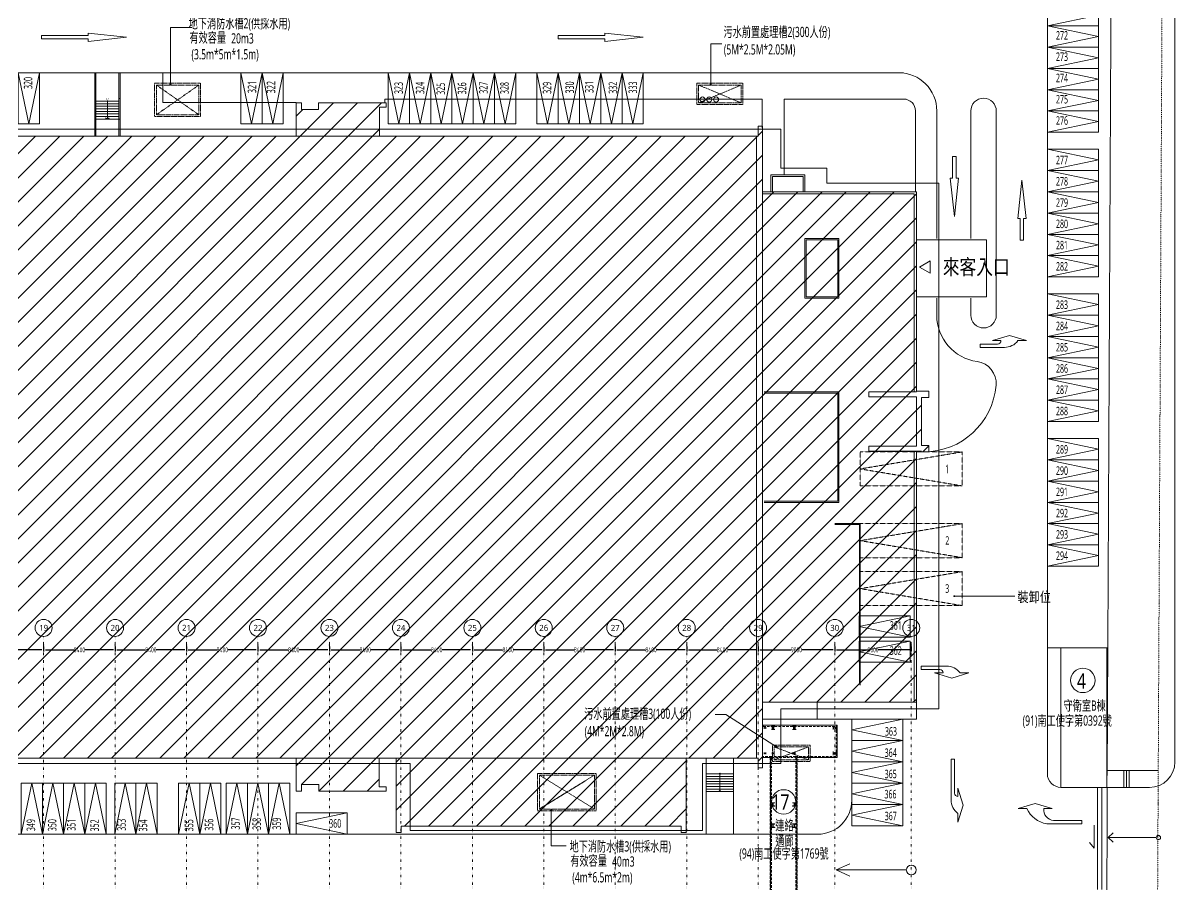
# Model space of a CAD drawing. Header units: millimetres. Extents: x -32710 to 654186, y -254124 to 420220.
# Drawn here: x 186378 to 321800, y 100034 to 201335 of the extents above; entities that cross this region are included whole.
import ezdxf
from ezdxf.enums import TextEntityAlignment as Align

# ---------------------------------------------------------------- set-up
doc = ezdxf.new("R2010")
doc.units = ezdxf.units.MM
doc.header["$LTSCALE"] = 1000
for name, pattern in [('H12PL1$0$DASHEDX2', [0.15, 0.1, -0.05]), ('H12PL1$0$DHIDDEN', [0.075, 0.025, -0.0125, 0.025, -0.0125]), ('H12PL1$0$DIVIDEX2', [0.25, 0.1, -0.05, 0, -0.05, 0, -0.05]), ('H12PL1$0$JJP_三點線', [0.9, 0.3, -0.15, 0, -0.15, 0, -0.15, 0, -0.15]), ('H12PL1$0$JJP_虛線(退縮線、投影線、地下室範圍、非屬本工程、圖面分區)', [0.45, 0.3, -0.15]), ('H12PL1$0$TAI_虛線', [5.644, 2.822, -2.822]), ('H12PL1$0$雨水排水_路_最新$0$CENTERK3', [0.2749, 0.25, -0.0083, 0.0083, -0.0083])]:
    doc.linetypes.add(name, pattern=pattern)
for name, color, linetype in [('H12PL1$0$A-DIM', 252, 'Continuous'), ('H12PL1$0$A-LINK-ARCHI', 252, 'Continuous'), ('H12PL1$0$A-WALL-EX', 252, 'Continuous'), ('H12PL1$0$S-COL', 252, 'Continuous'), ('H12PL1$0$S-GRID', 252, 'Continuous'), ('H12PL1$0$全區配置圖_匯入NEWCUB用_13_0', 252, 'Continuous'), ('H12PL1$0$全區配置圖_匯入NEWCUB用_13_HATCH', 252, 'Continuous'), ('H12PL1$0$全區配置圖_匯入NEWCUB用_13_PKG', 252, 'Continuous'), ('H12PL1$0$全區配置圖_匯入NEWCUB用_13_雨水排水経路図最新$0$SUGATAD', 252, 'Continuous'), ('MD-20250424-增加TRAY與FS主管位置調整', 7, 'Continuous')]:
    doc.layers.add(name, color=color, linetype=linetype)
doc.styles.add('H12PL1$0$Standard', font='Microsoft JhengHei.ttf', dxfattribs={"width": 0.8})
doc.styles.add('H12PL1$1$dim-txt', font='isocp.shx', dxfattribs={"width": 0.7, "bigfont": 'chineset.shx'})
doc.dimstyles.new('H12PL1$1$ARCH-dim-2000', dxfattribs={"dimscale": 2000, "dimtxt": 0.3, "dimasz": 0.1, "dimexe": 0.1, "dimexo": 0.1, "dimgap": 0.05, "dimtad": 1, "dimdec": 0, "dimrnd": 0.5, "dimdsep": 46, "dimtxsty": 'H12PL1$1$dim-txt', "dimblk": 'H12PL1$1$_Dot', "dimcen": 2, "dimclrd": 256, "dimclre": 256, "dimclrt": 256, "dimadec": 0, "dimazin": 0, "dimtfac": 1, "dimtix": 1, "dimtmove": 2, "dimatfit": 3, "dimldrblk": 'H12PL1$1$_OBLIQUE', "dimfxl": 1, "dimtvp": 1, "dimtolj": 1, "dimarcsym": 0})

# ---------------------------------------------------------------- blocks, each defined once
blk = doc.blocks.new('*D3064')
at = {"layer": 'DEFPOINTS', "color": 0, "linetype": 'Continuous', "transparency": 16777216}
for p in [(151200, 128250), (159600, 128250), (159600, 127670)]:
    blk.add_point(p, dxfattribs=at)
at = {"layer": 'H12PL1$0$A-DIM', "linetype": 'Continuous', "lineweight": -2, "transparency": 16777216}
for p, q in [((151200, 128050), (151200, 127470)), ((151400, 127670), (154754, 127670)), ((159400, 127670), (156046, 127670)), ((159600, 128050), (159600, 127470))]:
    blk.add_line(p, q, dxfattribs=at)
at = {"layer": 'H12PL1$0$A-DIM', "linetype": 'Continuous', "lineweight": 0, "transparency": 16777216, "insert": (155400, 127670), "char_height": 600, "attachment_point": 5, "style": 'H12PL1$1$dim-txt'}
blk.add_mtext('\\A1;8400', dxfattribs=at)
blk = doc.blocks.new('H12PL1$1$_Dot')
blk = doc.blocks.new('H12PL1$1$_OBLIQUE')
at = {"color": 0, "linetype": 'ByBlock', "lineweight": -2}
blk.add_line((-0.5, -0.5), (0.5, 0.5), dxfattribs=at)
blk = doc.blocks.new('*D3065')
at = {"layer": 'DEFPOINTS', "color": 0, "linetype": 'Continuous', "transparency": 16777216}
for p in [(159600, 128250), (168000, 128250), (168000, 127670)]:
    blk.add_point(p, dxfattribs=at)
at = {"layer": 'H12PL1$0$A-DIM', "linetype": 'Continuous', "lineweight": -2, "transparency": 16777216}
for p, q in [((159600, 128050), (159600, 127470)), ((159800, 127670), (163154, 127670)), ((167800, 127670), (164446, 127670)), ((168000, 128050), (168000, 127470))]:
    blk.add_line(p, q, dxfattribs=at)
at = {"layer": 'H12PL1$0$A-DIM', "linetype": 'Continuous', "lineweight": 0, "transparency": 16777216, "insert": (163800, 127670), "char_height": 600, "attachment_point": 5, "style": 'H12PL1$1$dim-txt'}
blk.add_mtext('\\A1;8400', dxfattribs=at)
blk = doc.blocks.new('*D3066')
at = {"layer": 'DEFPOINTS', "color": 0, "linetype": 'Continuous', "transparency": 16777216}
for p in [(168000, 128250), (176400, 128250), (176400, 127670)]:
    blk.add_point(p, dxfattribs=at)
at = {"layer": 'H12PL1$0$A-DIM', "linetype": 'Continuous', "lineweight": -2, "transparency": 16777216}
for p, q in [((168000, 128050), (168000, 127470)), ((168200, 127670), (171554, 127670)), ((176200, 127670), (172846, 127670)), ((176400, 128050), (176400, 127470))]:
    blk.add_line(p, q, dxfattribs=at)
at = {"layer": 'H12PL1$0$A-DIM', "linetype": 'Continuous', "lineweight": 0, "transparency": 16777216, "insert": (172200, 127670), "char_height": 600, "attachment_point": 5, "style": 'H12PL1$1$dim-txt'}
blk.add_mtext('\\A1;8400', dxfattribs=at)
blk = doc.blocks.new('*D3067')
at = {"layer": 'DEFPOINTS', "color": 0, "linetype": 'Continuous', "transparency": 16777216}
for p in [(176400, 128250), (184800, 128250), (184800, 127670)]:
    blk.add_point(p, dxfattribs=at)
at = {"layer": 'H12PL1$0$A-DIM', "linetype": 'Continuous', "lineweight": -2, "transparency": 16777216}
for p, q in [((176400, 128050), (176400, 127470)), ((176600, 127670), (179954, 127670)), ((184600, 127670), (181246, 127670)), ((184800, 128050), (184800, 127470))]:
    blk.add_line(p, q, dxfattribs=at)
at = {"layer": 'H12PL1$0$A-DIM', "linetype": 'Continuous', "lineweight": 0, "transparency": 16777216, "insert": (180600, 127670), "char_height": 600, "attachment_point": 5, "style": 'H12PL1$1$dim-txt'}
blk.add_mtext('\\A1;8400', dxfattribs=at)
blk = doc.blocks.new('*D3068')
at = {"layer": 'DEFPOINTS', "color": 0, "linetype": 'Continuous', "transparency": 16777216}
for p in [(184800, 128250), (193200, 128250), (193200, 127670)]:
    blk.add_point(p, dxfattribs=at)
at = {"layer": 'H12PL1$0$A-DIM', "linetype": 'Continuous', "lineweight": -2, "transparency": 16777216}
for p, q in [((184800, 128050), (184800, 127470)), ((185000, 127670), (188354, 127670)), ((193000, 127670), (189646, 127670)), ((193200, 128050), (193200, 127470))]:
    blk.add_line(p, q, dxfattribs=at)
at = {"layer": 'H12PL1$0$A-DIM', "linetype": 'Continuous', "lineweight": 0, "transparency": 16777216, "insert": (189000, 127670), "char_height": 600, "attachment_point": 5, "style": 'H12PL1$1$dim-txt'}
blk.add_mtext('\\A1;8400', dxfattribs=at)
blk = doc.blocks.new('*D3069')
at = {"layer": 'DEFPOINTS', "color": 0, "linetype": 'Continuous', "transparency": 16777216}
for p in [(193200, 128250), (201600, 128250), (201600, 127670)]:
    blk.add_point(p, dxfattribs=at)
at = {"layer": 'H12PL1$0$A-DIM', "linetype": 'Continuous', "lineweight": -2, "transparency": 16777216}
for p, q in [((193200, 128050), (193200, 127470)), ((193400, 127670), (196754, 127670)), ((201400, 127670), (198046, 127670)), ((201600, 128050), (201600, 127470))]:
    blk.add_line(p, q, dxfattribs=at)
at = {"layer": 'H12PL1$0$A-DIM', "linetype": 'Continuous', "lineweight": 0, "transparency": 16777216, "insert": (197400, 127670), "char_height": 600, "attachment_point": 5, "style": 'H12PL1$1$dim-txt'}
blk.add_mtext('\\A1;8400', dxfattribs=at)
blk = doc.blocks.new('*D3070')
at = {"layer": 'DEFPOINTS', "color": 0, "linetype": 'Continuous', "transparency": 16777216}
for p in [(201600, 128250), (210000, 128250), (210000, 127670)]:
    blk.add_point(p, dxfattribs=at)
at = {"layer": 'H12PL1$0$A-DIM', "linetype": 'Continuous', "lineweight": -2, "transparency": 16777216}
for p, q in [((201600, 128050), (201600, 127470)), ((201800, 127670), (205154, 127670)), ((209800, 127670), (206446, 127670)), ((210000, 128050), (210000, 127470))]:
    blk.add_line(p, q, dxfattribs=at)
at = {"layer": 'H12PL1$0$A-DIM', "linetype": 'Continuous', "lineweight": 0, "transparency": 16777216, "insert": (205800, 127670), "char_height": 600, "attachment_point": 5, "style": 'H12PL1$1$dim-txt'}
blk.add_mtext('\\A1;8400', dxfattribs=at)
blk = doc.blocks.new('*D3071')
at = {"layer": 'DEFPOINTS', "color": 0, "linetype": 'Continuous', "transparency": 16777216}
for p in [(210000, 128250), (218400, 128250), (218400, 127670)]:
    blk.add_point(p, dxfattribs=at)
at = {"layer": 'H12PL1$0$A-DIM', "linetype": 'Continuous', "lineweight": -2, "transparency": 16777216}
for p, q in [((210000, 128050), (210000, 127470)), ((210200, 127670), (213554, 127670)), ((218200, 127670), (214846, 127670)), ((218400, 128050), (218400, 127470))]:
    blk.add_line(p, q, dxfattribs=at)
at = {"layer": 'H12PL1$0$A-DIM', "linetype": 'Continuous', "lineweight": 0, "transparency": 16777216, "insert": (214200, 127670), "char_height": 600, "attachment_point": 5, "style": 'H12PL1$1$dim-txt'}
blk.add_mtext('\\A1;8400', dxfattribs=at)
blk = doc.blocks.new('*D3072')
at = {"layer": 'DEFPOINTS', "color": 0, "linetype": 'Continuous', "transparency": 16777216}
for p in [(218400, 128250), (226800, 128250), (226800, 127670)]:
    blk.add_point(p, dxfattribs=at)
at = {"layer": 'H12PL1$0$A-DIM', "linetype": 'Continuous', "lineweight": -2, "transparency": 16777216}
for p, q in [((218400, 128050), (218400, 127470)), ((218600, 127670), (221954, 127670)), ((226600, 127670), (223246, 127670)), ((226800, 128050), (226800, 127470))]:
    blk.add_line(p, q, dxfattribs=at)
at = {"layer": 'H12PL1$0$A-DIM', "linetype": 'Continuous', "lineweight": 0, "transparency": 16777216, "insert": (222600, 127670), "char_height": 600, "attachment_point": 5, "style": 'H12PL1$1$dim-txt'}
blk.add_mtext('\\A1;8400', dxfattribs=at)
blk = doc.blocks.new('*D3073')
at = {"layer": 'DEFPOINTS', "color": 0, "linetype": 'Continuous', "transparency": 16777216}
for p in [(226800, 128250), (235200, 128250), (235200, 127670)]:
    blk.add_point(p, dxfattribs=at)
at = {"layer": 'H12PL1$0$A-DIM', "linetype": 'Continuous', "lineweight": -2, "transparency": 16777216}
for p, q in [((226800, 128050), (226800, 127470)), ((227000, 127670), (230354, 127670)), ((235000, 127670), (231646, 127670)), ((235200, 128050), (235200, 127470))]:
    blk.add_line(p, q, dxfattribs=at)
at = {"layer": 'H12PL1$0$A-DIM', "linetype": 'Continuous', "lineweight": 0, "transparency": 16777216, "insert": (231000, 127670), "char_height": 600, "attachment_point": 5, "style": 'H12PL1$1$dim-txt'}
blk.add_mtext('\\A1;8400', dxfattribs=at)
blk = doc.blocks.new('*D3074')
at = {"layer": 'DEFPOINTS', "color": 0, "linetype": 'Continuous', "transparency": 16777216}
for p in [(235200, 128250), (243600, 128250), (243600, 127670)]:
    blk.add_point(p, dxfattribs=at)
at = {"layer": 'H12PL1$0$A-DIM', "linetype": 'Continuous', "lineweight": -2, "transparency": 16777216}
for p, q in [((235200, 128050), (235200, 127470)), ((235400, 127670), (238754, 127670)), ((243400, 127670), (240046, 127670)), ((243600, 128050), (243600, 127470))]:
    blk.add_line(p, q, dxfattribs=at)
at = {"layer": 'H12PL1$0$A-DIM', "linetype": 'Continuous', "lineweight": 0, "transparency": 16777216, "insert": (239400, 127670), "char_height": 600, "attachment_point": 5, "style": 'H12PL1$1$dim-txt'}
blk.add_mtext('\\A1;8400', dxfattribs=at)
blk = doc.blocks.new('*D3075')
at = {"layer": 'DEFPOINTS', "color": 0, "linetype": 'Continuous', "transparency": 16777216}
for p in [(243600, 128250), (252600, 128250), (252600, 127670)]:
    blk.add_point(p, dxfattribs=at)
at = {"layer": 'H12PL1$0$A-DIM', "linetype": 'Continuous', "lineweight": -2, "transparency": 16777216}
for p, q in [((243600, 128050), (243600, 127470)), ((243800, 127670), (247466, 127670)), ((252400, 127670), (248734, 127670)), ((252600, 128050), (252600, 127470))]:
    blk.add_line(p, q, dxfattribs=at)
at = {"layer": 'H12PL1$0$A-DIM', "linetype": 'Continuous', "lineweight": 0, "transparency": 16777216, "insert": (248100, 127670), "char_height": 600, "attachment_point": 5, "style": 'H12PL1$1$dim-txt'}
blk.add_mtext('\\A1;9000', dxfattribs=at)
blk = doc.blocks.new('*D3076')
at = {"layer": 'DEFPOINTS', "color": 0, "linetype": 'Continuous', "transparency": 16777216}
for p in [(252600, 128250), (261600, 128250), (261600, 127670)]:
    blk.add_point(p, dxfattribs=at)
at = {"layer": 'H12PL1$0$A-DIM', "linetype": 'Continuous', "lineweight": -2, "transparency": 16777216}
for p, q in [((252600, 128050), (252600, 127470)), ((252800, 127670), (256466, 127670)), ((261400, 127670), (257734, 127670)), ((261600, 128050), (261600, 127470))]:
    blk.add_line(p, q, dxfattribs=at)
at = {"layer": 'H12PL1$0$A-DIM', "linetype": 'Continuous', "lineweight": 0, "transparency": 16777216, "insert": (257100, 127670), "char_height": 600, "attachment_point": 5, "style": 'H12PL1$1$dim-txt'}
blk.add_mtext('\\A1;9000', dxfattribs=at)
blk = doc.blocks.new('H12PL1')
at = {"layer": 'H12PL1$0$A-LINK-ARCHI', "lineweight": 0, "flags": 128}
for points in [[(246246.8, 188849.1), (87696.6, 188849.1)], [(246246.8, 184289.8), (246246.8, 188849.1)], [(251672.8, 184289.8), (246246.8, 184289.8)], [(251672.8, 182496.2), (251672.8, 184289.8)], [(264846.5, 182496.2), (251672.8, 182496.2)], [(264846.5, 120731.4), (264846.5, 182496.2)], [(246246.8, 114303.6), (246246.8, 120731.4)], [(246246.8, 120731.4), (264846.5, 120731.4)], [(135350, 114303.6), (202680, 114303.6)], [(202680, 114303.6), (202680, 106437.7)], [(237050.4, 106437.7), (237050.4, 114303.6)], [(237050.4, 114303.6), (246246.8, 114303.6)], [(202680, 106437.7), (237050.4, 106437.7)]]:
    blk.add_lwpolyline(points, dxfattribs=at)
at = {"layer": 'H12PL1$0$A-WALL-EX', "linetype": 'H12PL1$0$JJP_虛線(退縮線、投影線、地下室範圍、非屬本工程、圖面分區)', "lineweight": 0}
for p, q in [((245050, 115000), (245050, 90250)), ((248150, 90250), (248150, 115000))]:
    blk.add_line(p, q, dxfattribs=at)
at = {"layer": 'H12PL1$0$A-WALL-EX', "linetype": 'H12PL1$0$JJP_虛線(退縮線、投影線、地下室範圍、非屬本工程、圖面分區)', "lineweight": 0, "flags": 128}
for points in [[(252765, 118800), (244200, 118800)], [(244200, 118800), (244200, 118665)], [(244200, 118665), (252765, 118665)], [(252900, 118800), (252765, 118800)], [(252765, 118665), (252765, 115135)], [(252900, 115135), (252900, 118800)], [(245185, 115135), (244200, 115135)], [(244200, 115135), (244200, 115000)], [(248015, 115135), (245185, 115135)], [(248015, 115000), (248015, 115135)], [(252765, 115135), (248015, 115135)], [(248015, 115000), (248015, 115135)], [(252900, 115000), (252900, 115135)], [(244200, 115000), (245185, 115000)], [(245025, 115000), (245050, 115000)], [(245025, 115000), (245025, 90250)], [(245050, 115000), (245150, 115000)], [(245185, 115000), (245050, 115000)], [(245050, 115000), (245050, 90250)], [(245150, 109700), (245150, 115000)], [(245185, 115000), (248015, 115000)], [(245185, 109700), (245185, 115000)], [(248015, 115000), (248015, 90250)], [(248050, 115000), (248050, 90250)], [(248150, 90250), (248150, 115000)], [(248175, 115000), (252900, 115000)], [(248175, 90250), (248175, 115000)], [(245150, 109324), (245150, 109676)], [(245150, 107200), (245150, 109300)], [(245185, 109324), (245185, 109676)], [(245185, 107200), (245185, 109300)], [(245150, 106824), (245150, 107176)], [(245185, 106824), (245185, 107176)], [(245150, 90250), (245150, 106800)], [(245185, 90250), (245185, 106800)]]:
    blk.add_lwpolyline(points, dxfattribs=at)
at = {"layer": 'H12PL1$0$A-WALL-EX', "lineweight": 0, "flags": 128}
blk.add_lwpolyline([(248150, 115000), (248150, 90250)], dxfattribs=at)
at = {"layer": 'H12PL1$0$S-COL', "linetype": 'H12PL1$0$TAI_虛線', "lineweight": 0, "flags": 128}
for points in [[(244500, 118600), (244488, 118600), (244488, 118504), (244312, 118504), (244312, 118600), (244300, 118600), (244300, 118400), (244312, 118400), (244312, 118496), (244488, 118496), (244488, 118400), (244500, 118400)], [(245450, 118600), (245438, 118600), (245438, 118504), (245262, 118504), (245262, 118600), (245250, 118600), (245250, 118400), (245262, 118400), (245262, 118496), (245438, 118496), (245438, 118400), (245450, 118400)], [(247950, 118600), (247938, 118600), (247938, 118504), (247762, 118504), (247762, 118600), (247750, 118600), (247750, 118400), (247762, 118400), (247762, 118496), (247938, 118496), (247938, 118400), (247950, 118400)], [(252700, 118600), (252688, 118600), (252688, 118504), (252512, 118504), (252512, 118600), (252500, 118600), (252500, 118400), (252512, 118400), (252512, 118496), (252688, 118496), (252688, 118400), (252700, 118400)], [(244500, 115600), (244488, 115600), (244488, 115504), (244312, 115504), (244312, 115600), (244300, 115600), (244300, 115400), (244312, 115400), (244312, 115496), (244488, 115496), (244488, 115400), (244500, 115400)], [(245450, 115600), (245438, 115600), (245438, 115504), (245262, 115504), (245262, 115600), (245250, 115600), (245250, 115400), (245262, 115400), (245262, 115496), (245438, 115496), (245438, 115400), (245450, 115400)], [(247950, 115600), (247938, 115600), (247938, 115504), (247762, 115504), (247762, 115600), (247750, 115600), (247750, 115400), (247762, 115400), (247762, 115496), (247938, 115496), (247938, 115400), (247950, 115400)], [(252700, 115600), (252688, 115600), (252688, 115504), (252512, 115504), (252512, 115600), (252500, 115600), (252500, 115400), (252512, 115400), (252512, 115496), (252688, 115496), (252688, 115400), (252700, 115400)]]:
    blk.add_lwpolyline(points, close=True, dxfattribs=at)
at = {"layer": 'H12PL1$0$S-COL', "lineweight": 0, "flags": 128}
for points in [[(245150, 118300), (245550, 118300), (245550, 118324), (245358, 118324), (245358, 118676), (245550, 118676), (245550, 118700), (245150, 118700), (245150, 118676), (245342, 118676), (245342, 118324), (245150, 118324)], [(247650, 118300), (248050, 118300), (248050, 118324), (247858, 118324), (247858, 118676), (248050, 118676), (248050, 118700), (247650, 118700), (247650, 118676), (247842, 118676), (247842, 118324), (247650, 118324)], [(252400, 118700), (252400, 118300), (252424, 118300), (252424, 118492), (252776, 118492), (252776, 118300), (252800, 118300), (252800, 118700), (252776, 118700), (252776, 118508), (252424, 118508), (252424, 118700)], [(252400, 115700), (252400, 115300), (252424, 115300), (252424, 115492), (252776, 115492), (252776, 115300), (252800, 115300), (252800, 115700), (252776, 115700), (252776, 115508), (252424, 115508), (252424, 115700)], [(245150, 109300), (245550, 109300), (245550, 109324), (245358, 109324), (245358, 109676), (245550, 109676), (245550, 109700), (245150, 109700), (245150, 109676), (245342, 109676), (245342, 109324), (245150, 109324)], [(247650, 109300), (248050, 109300), (248050, 109324), (247858, 109324), (247858, 109676), (248050, 109676), (248050, 109700), (247650, 109700), (247650, 109676), (247842, 109676), (247842, 109324), (247650, 109324)], [(245150, 106800), (245550, 106800), (245550, 106824), (245358, 106824), (245358, 107176), (245550, 107176), (245550, 107200), (245150, 107200), (245150, 107176), (245342, 107176), (245342, 106824), (245150, 106824)], [(247650, 106800), (248050, 106800), (248050, 106824), (247858, 106824), (247858, 107176), (248050, 107176), (248050, 107200), (247650, 107200), (247650, 107176), (247842, 107176), (247842, 106824), (247650, 106824)]]:
    blk.add_lwpolyline(points, close=True, dxfattribs=at)
at = {"layer": 'H12PL1$0$S-GRID', "linetype": 'H12PL1$0$JJP_三點線', "lineweight": 0}
for p, q in [((159600, 128250), (159600, 129250)), ((168000, 128250), (168000, 129250)), ((176400, 128250), (176400, 129250)), ((184800, 128250), (184800, 129250)), ((193200, 128250), (193200, 129250)), ((201600, 128250), (201600, 129250)), ((210000, 128250), (210000, 129250)), ((218400, 128250), (218400, 129250)), ((226800, 128250), (226800, 129250)), ((235200, 128250), (235200, 129250)), ((243600, 128250), (243600, 129250)), ((252600, 128250), (252600, 129250)), ((261600, 128250), (261600, 129250)), ((159600, 128250), (159600, -28000)), ((168000, 128250), (168000, -28000)), ((176400, 128250), (176400, -28000)), ((184800, 128250), (184800, -28000)), ((193200, 128250), (193200, -28000)), ((201600, 128250), (201600, -28000)), ((210000, 128250), (210000, -28000)), ((218400, 128250), (218400, -28000)), ((226800, 128250), (226800, -28000)), ((235200, 128250), (235200, -28000)), ((243600, 128250), (243600, -28000)), ((252600, 128250), (252600, -28000)), ((261600, 128250), (261600, -28000))]:
    blk.add_line(p, q, dxfattribs=at)
at = {"layer": 'H12PL1$0$S-GRID', "lineweight": 0}
for centre in [(159600, 130250), (168000, 130250), (176400, 130250), (184800, 130250), (193200, 130250), (201600, 130250), (210000, 130250), (218400, 130250), (226800, 130250), (235200, 130250), (243600, 130250), (252600, 130250), (261600, 130250)]:
    blk.add_circle(centre, 1000, dxfattribs=at)
at = {"layer": 'H12PL1$0$S-GRID', "linetype": 'H12PL1$0$JJP_三點線', "lineweight": 0}
for p in [(159600, 128250), (159600, 128250), (168000, 128250), (168000, 128250), (176400, 128250), (176400, 128250), (184800, 128250), (184800, 128250), (193200, 128250), (193200, 128250), (201600, 128250), (201600, 128250), (210000, 128250), (210000, 128250), (218400, 128250), (218400, 128250), (226800, 128250), (226800, 128250), (235200, 128250), (235200, 128250), (243600, 128250), (243600, 128250), (252600, 128250), (252600, 128250), (261600, 128250), (261600, 128250)]:
    blk.add_point(p, dxfattribs=at)
at = {"layer": 'H12PL1$0$全區配置圖_匯入NEWCUB用_13_HATCH', "lineweight": 0}
for p, q in [((252780.4, 101795.9), (254395, 102515.3)), ((261016.7, 101795.9), (252780.4, 101795.9)), ((252780.4, 101795.9), (254395, 101076.6))]:
    blk.add_line(p, q, dxfattribs=at)
blk.add_circle((261600, 101795.9), 583.3, dxfattribs=at)
at = {"layer": 'H12PL1$0$全區配置圖_匯入NEWCUB用_13_PKG', "lineweight": 0, "flags": 128}
for points in [[(277600, 203500), (283600, 202250), (277600, 201000)], [(277600, 201000), (283600, 199750), (277600, 198500)], [(277600, 198500), (283600, 197250), (277600, 196000)], [(159100, 195500), (157850, 189500), (156600, 195500)], [(185277.1, 195500), (184027.1, 189500), (182777.1, 195500)], [(187777.1, 195500), (186527.1, 189500), (185277.1, 195500)], [(202600, 195500), (201350, 189500), (200100, 195500)], [(205100, 195500), (203850, 189500), (202600, 195500)], [(207600, 195500), (206350, 189500), (205100, 195500)], [(210100, 195500), (208850, 189500), (207600, 195500)], [(212600, 195500), (211350, 189500), (210100, 195500)], [(215100, 195500), (213850, 189500), (212600, 195500)], [(220100, 195500), (218850, 189500), (217600, 195500)], [(222600, 195500), (221350, 189500), (220100, 195500)], [(225100, 195500), (223850, 189500), (222600, 195500)], [(227600, 195500), (226350, 189500), (225100, 195500)], [(230100, 195500), (228850, 189500), (227600, 195500)], [(277600, 196000), (283600, 194750), (277600, 193500)], [(277600, 193500), (283600, 192250), (277600, 191000)], [(277600, 191000), (283600, 189750), (277600, 188500)], [(277600, 186500), (283600, 185250), (277600, 184000)], [(277600, 184000), (283600, 182750), (277600, 181500)], [(277600, 181500), (283600, 180250), (277600, 179000)], [(277600, 179000), (283600, 177750), (277600, 176500)], [(277600, 176500), (283600, 175250), (277600, 174000)], [(277600, 174000), (283600, 172750), (277600, 171500)], [(277600, 169500), (283600, 168250), (277600, 167000)], [(277600, 167000), (283600, 165750), (277600, 164500)], [(277600, 164500), (283600, 163250), (277600, 162000)], [(277600, 162000), (283600, 160750), (277600, 159500)], [(277600, 159500), (283600, 158250), (277600, 157000)], [(277600, 157000), (283600, 155750), (277600, 154500)], [(277600, 152500), (283600, 151250), (277600, 150000)], [(277600, 150000), (283600, 148750), (277600, 147500)], [(277600, 147500), (283600, 146250), (277600, 145000)], [(277600, 145000), (283600, 143750), (277600, 142500)], [(277600, 142500), (283600, 141250), (277600, 140000)], [(277600, 140000), (283600, 138750), (277600, 137500)], [(261464.9, 129152.6), (255464.9, 130402.6), (261464.9, 131652.6)], [(261464.9, 126202.6), (255464.9, 127452.6), (261464.9, 128702.6)], [(260600, 117000), (254600, 118250), (260600, 119500)], [(260600, 114500), (254600, 115750), (260600, 117000)], [(260600, 112000), (254600, 113250), (260600, 114500)], [(159450, 106000), (158200, 112000), (156950, 106000)], [(161950, 106000), (160700, 112000), (159450, 106000)], [(164450, 106000), (163200, 112000), (161950, 106000)], [(166950, 106000), (165700, 112000), (164450, 106000)], [(170450, 106000), (169200, 112000), (167950, 106000)], [(172950, 106000), (171700, 112000), (170450, 106000)], [(177950, 106000), (176700, 112000), (175450, 106000)], [(180450, 106000), (179200, 112000), (177950, 106000)], [(183550, 106000), (182300, 112000), (181050, 106000)], [(186050, 106000), (184800, 112000), (183550, 106000)], [(188550, 106000), (187300, 112000), (186050, 106000)], [(260600, 109500), (254600, 110750), (260600, 112000)], [(195300, 106000), (189300, 107250), (195300, 108500)], [(260600, 107000), (254600, 108250), (260600, 109500)]]:
    blk.add_lwpolyline(points, dxfattribs=at)
for points in [[(277600, 203500), (283600, 203500), (283600, 201000), (277600, 201000)], [(277600, 201000), (283600, 201000), (283600, 198500), (277600, 198500)], [(277600, 198500), (283600, 198500), (283600, 196000), (277600, 196000)], [(159100, 195500), (159100, 189500), (156600, 189500), (156600, 195500)], [(185277.1, 195500), (185277.1, 189500), (182777.1, 189500), (182777.1, 195500)], [(187777.1, 195500), (187777.1, 189500), (185277.1, 189500), (185277.1, 195500)], [(202600, 195500), (202600, 189500), (200100, 189500), (200100, 195500)], [(205100, 195500), (205100, 189500), (202600, 189500), (202600, 195500)], [(207600, 195500), (207600, 189500), (205100, 189500), (205100, 195500)], [(210100, 195500), (210100, 189500), (207600, 189500), (207600, 195500)], [(212600, 195500), (212600, 189500), (210100, 189500), (210100, 195500)], [(215100, 195500), (215100, 189500), (212600, 189500), (212600, 195500)], [(220100, 195500), (220100, 189500), (217600, 189500), (217600, 195500)], [(222600, 195500), (222600, 189500), (220100, 189500), (220100, 195500)], [(225100, 195500), (225100, 189500), (222600, 189500), (222600, 195500)], [(227600, 195500), (227600, 189500), (225100, 189500), (225100, 195500)], [(230100, 195500), (230100, 189500), (227600, 189500), (227600, 195500)], [(277600, 196000), (283600, 196000), (283600, 193500), (277600, 193500)], [(277600, 193500), (283600, 193500), (283600, 191000), (277600, 191000)], [(277600, 191000), (283600, 191000), (283600, 188500), (277600, 188500)], [(277600, 186500), (283600, 186500), (283600, 184000), (277600, 184000)], [(277600, 184000), (283600, 184000), (283600, 181500), (277600, 181500)], [(277600, 181500), (283600, 181500), (283600, 179000), (277600, 179000)], [(277600, 179000), (283600, 179000), (283600, 176500), (277600, 176500)], [(277600, 176500), (283600, 176500), (283600, 174000), (277600, 174000)], [(277600, 174000), (283600, 174000), (283600, 171500), (277600, 171500)], [(277600, 169500), (283600, 169500), (283600, 167000), (277600, 167000)], [(277600, 167000), (283600, 167000), (283600, 164500), (277600, 164500)], [(277600, 164500), (283600, 164500), (283600, 162000), (277600, 162000)], [(277600, 162000), (283600, 162000), (283600, 159500), (277600, 159500)], [(277600, 159500), (283600, 159500), (283600, 157000), (277600, 157000)], [(277600, 157000), (283600, 157000), (283600, 154500), (277600, 154500)], [(277600, 152500), (283600, 152500), (283600, 150000), (277600, 150000)], [(277600, 150000), (283600, 150000), (283600, 147500), (277600, 147500)], [(277600, 147500), (283600, 147500), (283600, 145000), (277600, 145000)], [(277600, 145000), (283600, 145000), (283600, 142500), (277600, 142500)], [(277600, 142500), (283600, 142500), (283600, 140000), (277600, 140000)], [(277600, 140000), (283600, 140000), (283600, 137500), (277600, 137500)], [(261464.9, 129152.6), (255464.9, 129152.6), (255464.9, 131652.6), (261464.9, 131652.6)], [(261464.9, 126202.6), (255464.9, 126202.6), (255464.9, 128702.6), (261464.9, 128702.6)], [(260600, 117000), (254600, 117000), (254600, 119500), (260600, 119500)], [(260600, 114500), (254600, 114500), (254600, 117000), (260600, 117000)], [(260600, 112000), (254600, 112000), (254600, 114500), (260600, 114500)], [(159450, 106000), (159450, 112000), (156950, 112000), (156950, 106000)], [(161950, 106000), (161950, 112000), (159450, 112000), (159450, 106000)], [(164450, 106000), (164450, 112000), (161950, 112000), (161950, 106000)], [(166950, 106000), (166950, 112000), (164450, 112000), (164450, 106000)], [(170450, 106000), (170450, 112000), (167950, 112000), (167950, 106000)], [(172950, 106000), (172950, 112000), (170450, 112000), (170450, 106000)], [(177950, 106000), (177950, 112000), (175450, 112000), (175450, 106000)], [(180450, 106000), (180450, 112000), (177950, 112000), (177950, 106000)], [(183550, 106000), (183550, 112000), (181050, 112000), (181050, 106000)], [(186050, 106000), (186050, 112000), (183550, 112000), (183550, 106000)], [(188550, 106000), (188550, 112000), (186050, 112000), (186050, 106000)], [(260600, 109500), (254600, 109500), (254600, 112000), (260600, 112000)], [(195300, 106000), (189300, 106000), (189300, 108500), (195300, 108500)], [(260600, 107000), (254600, 107000), (254600, 109500), (260600, 109500)]]:
    blk.add_lwpolyline(points, close=True, dxfattribs=at)
at = {"layer": 'H12PL1$0$全區配置圖_匯入NEWCUB用_13_雨水排水経路図最新$0$SUGATAD', "linetype": 'H12PL1$0$雨水排水_路_最新$0$CENTERK3', "lineweight": 0}
for p, q in [((285095.2, 206767.1), (284631.2, 112900)), ((284623, 105500), (284623, 111500)), ((284623, 105500), (284091.8, 3765.5))]:
    blk.add_line(p, q, dxfattribs=at)
at = {"layer": 'H12PL1$0$全區配置圖_匯入NEWCUB用_13_雨水排水経路図最新$0$SUGATAD', "lineweight": 0}
for p, q in [((292600, 206722.6), (292600, 114500)), ((283600, 203500), (283600, 188500)), ((30470, 195500), (260700, 195500)), ((165750, 195500), (165600, 195500)), ((165600, 188050), (165600, 195500)), ((165750, 188050), (165750, 195500)), ((168450, 195500), (168600, 195500)), ((168450, 188050), (168450, 195500)), ((168600, 188050), (168600, 195500)), ((173600, 195500), (173600, 192000)), ((165750, 192450), (165600, 192450)), ((168450, 192450), (168600, 192450)), ((244070, 192400), (199700, 192400)), ((199700, 192000), (199700, 192400)), ((244070, 189000), (244070, 192400)), ((246670, 192400), (246670, 183500)), ((246670, 192400), (260700, 192400)), ((108673.2, 106950), (193673.2, 191950)), ((111501.6, 106950), (196501.6, 191950)), ((114330, 106950), (199330, 191950)), ((165750, 192150), (168450, 192150)), ((165750, 191850), (168450, 191850)), ((165750, 191550), (168450, 191550)), ((165750, 191250), (168450, 191250)), ((165750, 190950), (168450, 190950)), ((167100, 190050), (167100, 192150)), ((189300, 192000), (173600, 192000)), ((189900, 191950), (189300, 191950)), ((189300, 191950), (189300, 188050)), ((189300, 190405.3), (190064.7, 191170)), ((189900, 191950), (189900, 191170)), ((189900, 191170), (191900, 191170)), ((199850, 191950), (191900, 191950)), ((191900, 191170), (191900, 191950)), ((199850, 191450), (199070, 191450)), ((199070, 191450), (199070, 188050)), ((199850, 191450), (199850, 191950)), ((262100, 181500), (262100, 191000)), ((264600, 191000), (264600, 176000)), ((268600, 191000), (268600, 176000)), ((268600, 191000), (268600, 176000)), ((271600, 191000), (271600, 167000)), ((165750, 190050), (165600, 190050)), ((165750, 190650), (168450, 190650)), ((165750, 190350), (168450, 190350)), ((165750, 190050), (168450, 190050)), ((168450, 190050), (168600, 190050)), ((117158.4, 106950), (199070, 188861.6)), ((244100, 189200), (243600, 189200)), ((243600, 188050), (243600, 189200)), ((243600, 188136.7), (244100, 188636.7)), ((244100, 189200), (244100, 181500)), ((277600, 188500), (283600, 188500)), ((277600, 188500), (277600, 186500)), ((243600, 188050), (9650, 188050)), ((84200, 113589.5), (158660.5, 188050)), ((88388.9, 114950), (161488.9, 188050)), ((90050, 108125.8), (169974.2, 188050)), ((90050, 110954.3), (167145.7, 188050)), ((90050, 113782.7), (164317.3, 188050)), ((91702.6, 106950), (172802.6, 188050)), ((94531, 106950), (175631, 188050)), ((97359.5, 106950), (178459.5, 188050)), ((100187.9, 106950), (181287.9, 188050)), ((103016.3, 106950), (184116.3, 188050)), ((105844.7, 106950), (186944.7, 188050)), ((119986.9, 106950), (201086.9, 188050)), ((122815.3, 106950), (203915.3, 188050)), ((125643.7, 106950), (206743.7, 188050)), ((135300, 113777.8), (209572.2, 188050)), ((135400.6, 111050), (212400.6, 188050)), ((138229, 111050), (215229, 188050)), ((141057.4, 111050), (218057.4, 188050)), ((147785.9, 114950), (220885.9, 188050)), ((150614.3, 114950), (223714.3, 188050)), ((153442.7, 114950), (226542.7, 188050)), ((156271.1, 114950), (229371.1, 188050)), ((159099.6, 114950), (232199.6, 188050)), ((161928, 114950), (235028, 188050)), ((164756.4, 114950), (237856.4, 188050)), ((167584.9, 114950), (240684.9, 188050)), ((170413.3, 114950), (243513.3, 188050)), ((243400, 188050), (243400, 114950)), ((173241.7, 114950), (244100, 185808.3)), ((277600, 186500), (283600, 186500)), ((283600, 186500), (283600, 171500)), ((176070.1, 114950), (244100, 182979.9)), ((249100, 183500), (245100, 183500)), ((245100, 183500), (245100, 181500)), ((248900, 183300), (245300, 183300)), ((245300, 183300), (245300, 181500)), ((248900, 183300), (248900, 181500)), ((249100, 183500), (249100, 181500)), ((178898.6, 114950), (245448.6, 181500)), ((181727, 114950), (248277, 181500)), ((184555.4, 114950), (251105.4, 181500)), ((187383.8, 114950), (253933.8, 181500)), ((189300, 114037.7), (256762.3, 181500)), ((189920.7, 111830), (259590.7, 181500)), ((244100, 181500), (244100, 121500)), ((244100, 181500), (262200, 181500)), ((262200, 181500), (262200, 158070)), ((191969.1, 111050), (262200, 181280.9)), ((261950, 181250), (244100, 181250)), ((261950, 181250), (261950, 158000)), ((194797.6, 111050), (262200, 178452.4)), ((201050, 114474), (262200, 175624)), ((253100, 176000), (249100, 176000)), ((249100, 176000), (249100, 169000)), ((253100, 169000), (253100, 176000)), ((262200, 175850), (270450, 175850)), ((270450, 169150), (270450, 175850)), ((201050, 111645.6), (262200, 172795.6)), ((277600, 171500), (277600, 113100)), ((277600, 171500), (283600, 171500)), ((277600, 171500), (283600, 171500)), ((201050, 108817.2), (262200, 169967.2)), ((283600, 169500), (283600, 154500)), ((249100, 169000), (253100, 169000)), ((262200, 169150), (270450, 169150)), ((264600, 169000), (264600, 167000)), ((268600, 169000), (268600, 167000)), ((202011.3, 106950), (262200, 167138.7)), ((204839.7, 106950), (262200, 164310.3)), ((207668.1, 106950), (262200, 161481.9)), ((210496.5, 106950), (262200, 158653.5)), ((244300, 158000), (253100, 158000)), ((244300, 157850), (252950, 157850)), ((252950, 157850), (252950, 145150)), ((253100, 158000), (253100, 145000)), ((256600, 157400), (256600, 158000)), ((256600, 158000), (262200, 158000)), ((262200, 157400), (256600, 157400)), ((263670, 158070), (262200, 158070)), ((262200, 157400), (262200, 151600)), ((262800, 157330), (263670, 157330)), ((262800, 157330), (262800, 151670)), ((263670, 158070), (263670, 157330)), ((213325, 106950), (262800, 156425)), ((277600, 154500), (283600, 154500)), ((216153.4, 106950), (262800, 153596.6)), ((277600, 152500), (283600, 152500)), ((283600, 152500), (283600, 137500)), ((256600, 151600), (256600, 151000)), ((262200, 151600), (256600, 151600)), ((256600, 151000), (262800, 151000)), ((261950, 151000), (261950, 121750)), ((262200, 150930), (262200, 121500)), ((263670, 150930), (262200, 150930)), ((263070, 150930), (262200, 150930)), ((262800, 151670), (263670, 151670)), ((262961.8, 150930), (263670, 151638.2)), ((263670, 150930), (263670, 151670)), ((218981.8, 106950), (262200, 150168.2)), ((221810.2, 106950), (262200, 147339.8)), ((277600, 147500), (283600, 147500)), ((277600, 147500), (283600, 147500)), ((244300, 145150), (252950, 145150)), ((244300, 145000), (253100, 145000)), ((224638.7, 106950), (262200, 144511.3)), ((255600, 142500), (252600, 142500)), ((255500, 142400), (252600, 142400)), ((255500, 123600), (255500, 142400)), ((255600, 123500), (255600, 142500)), ((235467.1, 114950), (262200, 141682.9)), ((244845.5, 121500), (262200, 138854.5)), ((277600, 137500), (283600, 137500)), ((247674, 121500), (262200, 136026)), ((250502.4, 121500), (262200, 133197.6)), ((253330.8, 121500), (262200, 130369.2)), ((256159.2, 121500), (262200, 127540.8)), ((284656.7, 127900), (277600, 127900)), ((279200, 111500), (279200, 127900)), ((284600, 127900), (279200, 127900)), ((284600, 111500), (284600, 127900)), ((258987.7, 121500), (262200, 124712.3)), ((261816.1, 121500), (262200, 121883.9)), ((238295.5, 114950), (244100, 120754.5)), ((244100, 121500), (244100, 113800)), ((262200, 121500), (244100, 121500)), ((250540, 121500), (250540, 119500)), ((262200, 121500), (262200, 119500)), ((262200, 119500), (244150, 119500)), ((254600, 119500), (254600, 115000)), ((241124, 114950), (244100, 117926)), ((243600, 114950), (34000, 114950)), ((189300, 111050), (189300, 114950)), ((199050, 111550), (199050, 114950)), ((201050, 106200), (201050, 114950)), ((227467.1, 106950), (235150, 114632.9)), ((235150, 106200), (235150, 114950)), ((237500, 114950), (237500, 106000)), ((240700, 114950), (240700, 106000)), ((243600, 114597.6), (244100, 115097.6)), ((243600, 114950), (243600, 113800)), ((244100, 113800), (243600, 113800)), ((254600, 115000), (254600, 110000)), ((197626, 111050), (199050, 112474)), ((240700, 113100), (237500, 113100)), ((240700, 112800), (237500, 112800)), ((240700, 112500), (237500, 112500)), ((239100, 113100), (239100, 111000)), ((290624.4, 113500), (284634.2, 113500)), ((286600, 113500), (286600, 111500)), ((286900, 113500), (286900, 111500)), ((287200, 113500), (287200, 111500)), ((189900, 111050), (189300, 111050)), ((189900, 111050), (189900, 111830)), ((189900, 111830), (191950, 111830)), ((191950, 111830), (191950, 111050)), ((191950, 111050), (199850, 111050)), ((199050, 111550), (199850, 111550)), ((199850, 111050), (199850, 111550)), ((230295.5, 106950), (235150, 111804.5)), ((240700, 112200), (237500, 112200)), ((240700, 111900), (237500, 111900)), ((240700, 111600), (237500, 111600)), ((240700, 111300), (237500, 111300)), ((239100, 111000), (238993.9, 111106.1)), ((239100, 111000), (239206.1, 111106.1)), ((289600, 111500), (279200, 111500)), ((279200, 111500), (284600, 111500)), ((283495.9, 99500), (283495.9, 111500)), ((283995.9, 99500), (283995.9, 111500)), ((240700, 111000), (237500, 111000)), ((233124, 106950), (235150, 108976)), ((32647.4, 106000), (250600, 106000)), ((201050, 106200), (201650, 106200)), ((201650, 106200), (201650, 106950)), ((234550, 106950), (201650, 106950)), ((234550, 106200), (234550, 106950)), ((235150, 106200), (234550, 106200)), ((284737.7, 105608.1), (285317.7, 106160.6)), ((290402.7, 105608.1), (284737.7, 105608.1)), ((284737.7, 105608.1), (285317.7, 105055.6))]:
    blk.add_line(p, q, dxfattribs=at)
at = {"layer": 'H12PL1$0$全區配置圖_匯入NEWCUB用_13_雨水排水経路図最新$0$SUGATAD', "linetype": 'H12PL1$0$DASHEDX2', "lineweight": 0}
for p, q in [((177850, 190550), (172850, 194050)), ((172850, 190550), (177850, 194050)), ((177850, 190550), (172850, 194050)), ((172850, 190550), (177850, 194050)), ((236600, 191950), (241600, 194050)), ((236600, 194050), (241600, 191950)), ((236600, 191950), (241600, 194050)), ((236600, 194050), (241600, 191950)), ((245499.7, 116253), (249499.7, 114753)), ((245499.7, 114753), (249499.7, 116253)), ((217875, 112950), (224375, 108950)), ((217875, 108950), (224375, 112950))]:
    blk.add_line(p, q, dxfattribs=at)
at = {"layer": 'H12PL1$0$全區配置圖_匯入NEWCUB用_13_雨水排水経路図最新$0$SUGATAD', "linetype": 'H12PL1$0$DHIDDEN', "lineweight": 0}
for p, q in [((267600, 150930), (255600, 148930)), ((255600, 148930), (267600, 146930)), ((267600, 142500), (255600, 140500)), ((255600, 140500), (267600, 138500)), ((255600, 134860), (267600, 136860)), ((267600, 132860), (255600, 134860))]:
    blk.add_line(p, q, dxfattribs=at)
at = {"layer": 'H12PL1$0$全區配置圖_匯入NEWCUB用_13_雨水排水経路図最新$0$SUGATAD', "linetype": 'H12PL1$0$DIVIDEX2', "lineweight": 0, "flags": 128}
for points in [[(-31132.8, 234500), (272322.1, 234500, -0.06494768), (281044, 233362.3, -0.2380915), (287105.2, 227971.7, -0.09562909), (291095.1, 206737.4), (290614.5, 109500)], [(290616.8, 109970.5), (290091.7, 3735.9, -0.08073293), (288341.6, -6706.2, -0.26534429), (282102.6, -12956.4, -0.0824856), (263351.4, -16066.2), (-40102.6, -15992)]]:
    blk.add_lwpolyline(points, format="xyb", dxfattribs=at)
at = {"layer": 'H12PL1$0$全區配置圖_匯入NEWCUB用_13_雨水排水経路図最新$0$SUGATAD', "lineweight": 0, "flags": 128}
for points in [[(174506.6, 194108.9), (174506.6, 200797.7), (177004.1, 200797.7)], [(238018.2, 194143.2), (238018.2, 198873.1), (239324.2, 198873.1)], [(167316.5, 190175), (167100, 190050), (166883.5, 190175)], [(266656.7, 133971.6), (273786.7, 133971.6)], [(245766.7, 116251.6), (239796.7, 120081.6), (238536.7, 120081.6)], [(248150, 90150), (248150, 115000), (252900, 115000), (252900, 118800), (244100, 118800)], [(244100, 115000), (245050, 115000), (245050, 90150)], [(219274.8, 108868.7), (219274.8, 104614.8), (221048.2, 104614.8)], [(283092.3, 107063.1), (283092.3, 104363.8), (282565.8, 105022.3)]]:
    blk.add_lwpolyline(points, dxfattribs=at)
for points in [[(164839.3, 199164.6), (164839.3, 199464.6), (159339.3, 199464.6), (159339.3, 199864.6), (164839.3, 199864.6), (164839.3, 200164.6), (169339.3, 199664.6)], [(225582.2, 199164.6), (225582.2, 199464.6), (220082.2, 199464.6), (220082.2, 199864.6), (225582.2, 199864.6), (225582.2, 200164.6), (230082.2, 199664.6)], [(266164.8, 183112.4), (266464.8, 183112.4), (266464.8, 185646), (266864.8, 185646), (266864.8, 183112.4), (267164.8, 183112.4), (266664.8, 178612.4)], [(275113.2, 178362.6), (274813.2, 178362.6), (274813.2, 175829), (274413.2, 175829), (274413.2, 178362.6), (274113.2, 178362.6), (274613.2, 182862.6)], [(249250, 175850), (249250, 169150), (252950, 169150), (252950, 175850)], [(263815.7, 173377.6), (263815.7, 171937.6), (262568.6, 172657.6)]]:
    blk.add_lwpolyline(points, close=True, dxfattribs=at)
at = {"layer": 'H12PL1$0$全區配置圖_匯入NEWCUB用_13_雨水排水経路図最新$0$SUGATAD', "linetype": 'H12PL1$0$DASHEDX2', "lineweight": 0, "flags": 128}
for points in [[(172650, 194250), (178050, 194250), (178050, 190350), (172650, 190350)], [(172650, 194250), (178050, 194250), (178050, 190350), (172650, 190350)], [(172850, 194050), (177850, 194050), (177850, 190550), (172850, 190550)], [(172850, 194050), (177850, 194050), (177850, 190550), (172850, 190550)], [(236400, 194250), (241800, 194250), (241800, 191750), (236400, 191750)], [(236400, 194250), (241800, 194250), (241800, 191750), (236400, 191750)], [(236600, 194050), (241600, 194050), (241600, 191950), (236600, 191950)], [(236600, 194050), (241600, 194050), (241600, 191950), (236600, 191950)], [(245299.7, 116453), (249699.7, 116453), (249699.7, 114553), (245299.7, 114553)], [(245499.7, 116253), (249499.7, 116253), (249499.7, 114753), (245499.7, 114753)], [(217675, 113150), (224575, 113150), (224575, 108750), (217675, 108750)], [(217875, 112950), (224375, 112950), (224375, 108950), (217875, 108950)]]:
    blk.add_lwpolyline(points, close=True, dxfattribs=at)
at = {"layer": 'H12PL1$0$全區配置圖_匯入NEWCUB用_13_雨水排水経路図最新$0$SUGATAD', "lineweight": 0, "flags": 128}
for points in [[(174431.6, 194108.9, 1), (174581.6, 194108.9, 1)], [(237943.2, 194143.2, 1), (238093.2, 194143.2, 1)], [(272546.9, 163207.4), (269708.3, 163207.4), (269708.3, 163607.4), (271746.9, 163607.4, 0.414214), (272146.9, 164007.4), (271146.9, 164007.4), (273146.9, 164607.4), (275146.9, 164007.4), (274146.9, 164007.4, -0.236068)], [(266606.7, 133971.6, 1), (266706.7, 133971.6, 1)], [(265749.3, 125750.6), (262767.3, 125750.6), (262767.3, 125350.6), (264949.3, 125350.6, -0.414214), (265349.3, 124950.6), (264349.3, 124950.6), (266349.3, 124350.6), (268349.3, 124950.6), (267349.3, 124950.6, 0.236068)], [(245691.7, 116251.6, 1), (245841.7, 116251.6, 1)], [(266290.6, 110021.5), (266290.6, 114799.2), (266690.6, 114799.2), (266690.6, 110821.5, 0.414214), (267090.6, 110421.5), (267090.6, 111421.5), (267690.6, 109421.5), (267090.6, 107421.5), (267090.6, 108421.5, -0.236068)], [(219199.8, 108868.7, 1), (219349.8, 108868.7, 1)], [(277533.2, 107204.9), (281642.5, 107204.9), (281642.5, 107604.9), (278333.2, 107604.9, -0.414214), (277172.3, 109010.2), (278172.3, 109010.2), (276172.3, 109610.2), (274172.3, 109010.2), (275172.3, 109010.2, 0.236068)]]:
    blk.add_lwpolyline(points, format="xyb", close=True, dxfattribs=at)
at = {"layer": 'H12PL1$0$全區配置圖_匯入NEWCUB用_13_雨水排水経路図最新$0$SUGATAD', "linetype": 'H12PL1$0$DHIDDEN', "lineweight": 0, "flags": 128}
for points in [[(255600, 146930), (267600, 146930), (267600, 150930), (255600, 150930)], [(255600, 138500), (267600, 138500), (267600, 142500), (255600, 142500)], [(255600, 136860), (267600, 136860), (267600, 132860), (255600, 132860)]]:
    blk.add_lwpolyline(points, close=True, dxfattribs=at)
at = {"layer": 'H12PL1$0$全區配置圖_匯入NEWCUB用_13_雨水排水経路図最新$0$SUGATAD', "lineweight": 0}
for centre, radius in [((237056.8, 192352), 300), ((237056.8, 192352), 300), ((237856.8, 192352), 300), ((237856.8, 192352), 300), ((238656.8, 192352), 300), ((238656.8, 192352), 300), ((167100, 192150), 50), ((281770.7, 124069.5), 1435.1), ((239100, 113100), 60), ((246595.2, 109795.9), 1435.1), ((290652.7, 105608.1), 250)]:
    blk.add_circle(centre, radius, dxfattribs=at)
for centre, radius, start, end in [((260100, 191000), 4500, 0, 90), ((260700, 191000), 1400, 0, 90), ((270100, 191000), 1500, 0, 180), ((270100, 167000), 5500, 180, 262.054718), ((270100, 167000), 1500, 180, 0), ((268980.4, 158977.8), 2600, 355.335395, 82.054718), ((263070, 159460), 8530, 270, 355.335395), ((289600, 114500), 3000, 270, 0), ((279200, 113100), 1600, 180, 270), ((250600, 110000), 4000, 270, 0)]:
    blk.add_arc(centre, radius, start, end, dxfattribs=at)
at = {"layer": 'H12PL1$0$S-GRID', "style": 'H12PL1$0$Standard'}
for s, p in [('19', (159600, 130602.4)), ('20', (168000, 130600)), ('21', (176400, 130602.4)), ('22', (184800, 130600)), ('23', (193200, 130600)), ('24', (201600, 130600)), ('25', (210000, 130600)), ('26', (218400, 130600)), ('27', (226800, 130600)), ('28', (235200, 130600)), ('29', (243600, 130600)), ('30', (252600, 130600)), ('31', (261600, 130602.4))]:
    blk.add_text(s, height=700, dxfattribs=at).set_placement(p, align=Align.TOP_CENTER)
at = {"layer": 'H12PL1$0$全區配置圖_匯入NEWCUB用_13_0', "linetype": 'Continuous', "lineweight": 0, "style": 'H12PL1$0$Standard'}
for s, insert, char_height, attachment_point in [('\\A1;{\\W0.64;地下消防水槽2(供採水用)}', (176650.8, 200441.4), 1200, 7), ('\\A1;{\\W0.64;污水前置處理槽2(300人份)}', (239524.1, 199422.7), 1200, 7), ('\\A1;{\\W0.64;有效容量}', (176743.3, 198888.8), 1200, 7), ('\\A1;{\\W0.64;20m3}', (181649.8, 198917), 1200, 7), ('\\A1;{\\W0.56;272}', (278614, 199385), 1000, 7), ('\\A1;{\\W0.64;(3.5m*5m*1.5m)}', (176976.5, 196802.7), 1200, 7), ('\\A1;{\\W0.64;(5M*2.5M*2.05M)}', (239569.8, 197372.7), 1200, 7), ('\\A1;{\\W0.56;273}', (278614, 196868.5), 1000, 7), ('\\A1;{\\W0.56;274}', (278614, 194385), 1000, 7), ('\\A1;U', (166980, 192397.9), 250, 4), ('\\A1;{\\W0.56;275}', (278614, 191868.5), 1000, 7), ('\\A1;{\\W0.56;276}', (278614, 189368.5), 1000, 7), ('\\A1;{\\W0.56;277}', (278614, 184737), 1000, 7), ('\\A1;{\\W0.56;278}', (278614, 182220.5), 1000, 7), ('\\A1;{\\W0.56;279}', (278614, 179720.5), 1000, 7), ('\\A1;{\\W0.56;280}', (278614, 177220.5), 1000, 7), ('\\A1;{\\W0.56;281}', (278614, 174720.5), 1000, 7), ('\\A1;來客入口', (265308.9, 171579.3), 1800, 7), ('\\A1;{\\W0.56;282}', (278614, 172220.5), 1000, 7), ('\\A1;{\\W0.56;283}', (278614, 167720.5), 1000, 7), ('\\A1;{\\W0.56;284}', (278614, 165220.5), 1000, 7), ('\\A1;{\\W0.56;285}', (278614, 162720.5), 1000, 7), ('\\A1;{\\W0.56;286}', (278614, 160220.5), 1000, 7), ('\\A1;{\\W0.56;287}', (278614, 157720.5), 1000, 7), ('\\A1;{\\W0.56;288}', (278614, 155220.5), 1000, 7), ('\\A1;{\\W0.56;289}', (278614, 150720.5), 1000, 7), ('\\A1;{\\W0.56;1}', (265597.6, 148427.6), 1000, 7), ('\\A1;{\\W0.56;290}', (278614, 148220.5), 1000, 7), ('\\A1;{\\W0.56;291}', (278614, 145720.5), 1000, 7), ('\\A1;{\\W0.56;292}', (278614, 143220.5), 1000, 7), ('\\A1;{\\W0.56;2}', (265597.6, 140017.6), 1000, 7), ('\\A1;{\\W0.56;293}', (278614, 140720.5), 1000, 7), ('\\A1;{\\W0.56;294}', (278614, 138220.5), 1000, 7), ('\\A1;{\\W0.56;3}', (265597.6, 134361.1), 1000, 7), ('\\A1;裝卸位', (274088.2, 133142.7), 1200, 7), ('\\A1;{\\W0.56;361}', (259070.9, 130021.1), 1000, 7), ('\\A1;{\\W0.56;362}', (259070.9, 127071.1), 1000, 7), ('\\A1;4', (281065.7, 124013.3), 1800, 4), ('\\A1;{\\W0.64;守衛室B棟}', (279506.3, 120384.7), 1200, 7), ('\\A1;{\\W0.64;污水前置處理槽3(100人份)}', (223154.1, 119292.7), 1200, 7), ('\\A1;{\\W0.64;(91)南工使字第0392號}', (274691.5, 118486.3), 1200, 7), ('\\A1;{\\W0.64;(4M*2M*2.8M)}', (223199.8, 117242.7), 1200, 7), ('\\A1;{\\W0.56;363}', (258502.7, 117566.3), 1000, 7), ('\\A1;{\\W0.56;364}', (258474.2, 115064.4), 1000, 7), ('\\A1;{\\W0.56;365}', (258474.2, 112562.6), 1000, 7), ('\\A1;{\\W0.56;366}', (258451.1, 110192.4), 1000, 7), ('\\A1;17', (245141.2, 109797.9), 1800, 4), ('\\A1;{\\W0.56;367}', (258481.3, 107626.5), 1000, 7), ('\\A1;{\\W0.56;360}', (193170, 106749.6), 1000, 7), ('\\A1;{\\W0.64;連絡}', (245617.1, 106325.3), 1200, 7), ('\\A1;{\\W0.64;通廊}', (245617, 104488.2), 1200, 7), ('\\A1;{\\W0.64;地下消防水槽3(供採水用)}', (221426.9, 103706.8), 1200, 7), ('\\A1;{\\W0.64;(94)南工使字第1769號}', (241389.2, 102869.7), 1200, 7), ('\\A1;{\\W0.64;有效容量}', (221519.3, 102154.2), 1200, 7), ('\\A1;{\\W0.64;40m3}', (226425.8, 102182.3), 1200, 7), ('\\A1;{\\W0.64;(4m*6.5m*2m)}', (221752.5, 100068.1), 1200, 7)]:
    blk.add_mtext(s, dxfattribs=dict(at, insert=insert, char_height=char_height, attachment_point=attachment_point))
at = {"layer": 'H12PL1$0$全區配置圖_匯入NEWCUB用_13_0', "linetype": 'Continuous', "lineweight": 0, "char_height": 1000, "attachment_point": 7, "rotation": 90, "style": 'H12PL1$0$Standard'}
for s, insert in [('\\A1;{\\W0.56;320}', (158285.4, 193586.1)), ('\\A1;{\\W0.64;321}', (184606.1, 193095)), ('\\A1;{\\W0.64;322}', (186843.6, 193059.6)), ('\\A1;{\\W0.56;323}', (201839.4, 192997.3)), ('\\A1;{\\W0.56;324}', (204369.6, 192997.3)), ('\\A1;{\\W0.56;325}', (206801.1, 192901.8)), ('\\A1;{\\W0.56;326}', (209298.7, 192957.2)), ('\\A1;{\\W0.56;327}', (211816.9, 193020.9)), ('\\A1;{\\W0.56;328}', (214290.2, 192989)), ('\\A1;{\\W0.56;329}', (219291.3, 193012.9)), ('\\A1;{\\W0.56;330}', (221956.3, 193058)), ('\\A1;{\\W0.56;331}', (224254, 193121.7)), ('\\A1;{\\W0.56;332}', (227037.1, 193026.2)), ('\\A1;{\\W0.56;333}', (229375.5, 193058)), ('\\A1;{\\W0.56;349}', (158608.7, 106359.4)), ('\\A1;{\\W0.56;350}', (161113.3, 106359.4)), ('\\A1;{\\W0.56;351}', (163367.9, 106402.9)), ('\\A1;{\\W0.56;352}', (166102.2, 106321.1)), ('\\A1;{\\W0.56;353}', (169266.5, 106398.5)), ('\\A1;{\\W0.56;354}', (171790.9, 106321.7)), ('\\A1;{\\W0.56;355}', (177207.3, 106337)), ('\\A1;{\\W0.56;356}', (179561.1, 106406.4)), ('\\A1;{\\W0.56;357}', (182669.9, 106549)), ('\\A1;{\\W0.56;358}', (185163, 106509)), ('\\A1;{\\W0.56;359}', (187515.4, 106526.4))]:
    blk.add_mtext(s, dxfattribs=dict(at, insert=insert))
at = {"layer": 'H12PL1$0$A-DIM', "linetype": 'Continuous', "lineweight": 0}
for base, p1, p2, picture, middle in [((159600, 127670), (151200, 128250), (159600, 128250), '*D3064', (155400, 127670)), ((168000, 127670), (159600, 128250), (168000, 128250), '*D3065', (163800, 127670)), ((176400, 127670), (168000, 128250), (176400, 128250), '*D3066', (172200, 127670)), ((184800, 127670), (176400, 128250), (184800, 128250), '*D3067', (180600, 127670)), ((193200, 127670), (184800, 128250), (193200, 128250), '*D3068', (189000, 127670)), ((201600, 127670), (193200, 128250), (201600, 128250), '*D3069', (197400, 127670)), ((210000, 127670), (201600, 128250), (210000, 128250), '*D3070', (205800, 127670)), ((218400, 127670), (210000, 128250), (218400, 128250), '*D3071', (214200, 127670)), ((226800, 127670), (218400, 128250), (226800, 128250), '*D3072', (222600, 127670)), ((235200, 127670), (226800, 128250), (235200, 128250), '*D3073', (231000, 127670)), ((243600, 127670), (235200, 128250), (243600, 128250), '*D3074', (239400, 127670)), ((252600, 127670), (243600, 128250), (252600, 128250), '*D3075', (248100, 127670)), ((261600, 127670), (252600, 128250), (261600, 128250), '*D3076', (257100, 127670))]:
    dim = blk.add_linear_dim(base=base, p1=p1, p2=p2, dimstyle='H12PL1$1$ARCH-dim-2000', dxfattribs=at)
    dim.commit()
    dim.dimension.update_dxf_attribs({"geometry": picture, "text_midpoint": middle, "dimtype": 128})

msp = doc.modelspace()

# ---------------------------------------------------------------- block references
at = {"layer": 'MD-20250424-增加TRAY與FS主管位置調整', "color": 8}
msp.add_blockref('H12PL1', (29200, 0), dxfattribs=at)

doc.saveas('drawing.dxf')
